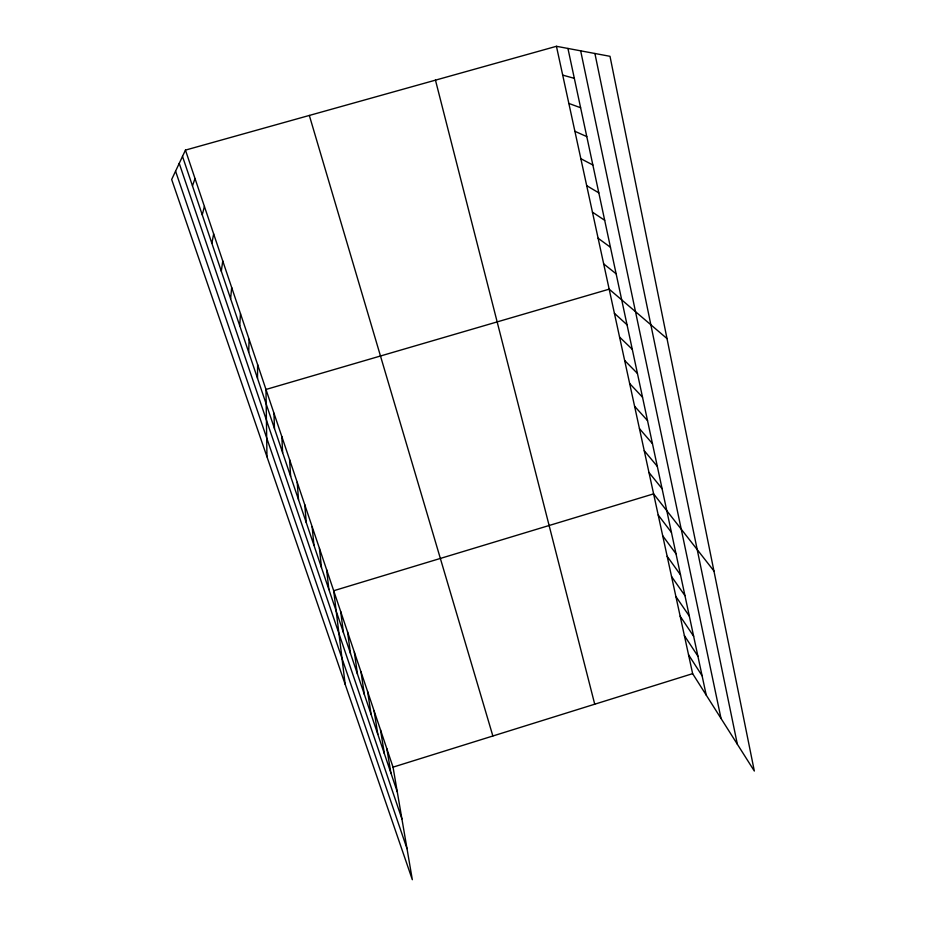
<?xml version="1.0" encoding="UTF-8"?>
<svg xmlns="http://www.w3.org/2000/svg" width="926" height="926" viewBox="0 0 926 926"><rect width="100%" height="100%" fill="white"/><g stroke="black" fill="none" stroke-linecap="round" stroke-linejoin="round"><path stroke-width="1.39" d="M257.521 378.364L257.613 364.589M248.7 352.274L249.106 339.321M239.73 325.732L240.471 313.636M230.609 298.728L231.674 287.511M221.314 271.26L222.749 260.958M211.869 243.295L213.663 233.942M202.25 214.844L204.414 206.475M192.469 185.883L195.016 178.533M185.455 150.105L171.669 179.482L412.325 879.7L393.041 767.145L185.455 150.105L556.445 46.3L610.002 56.312L754.331 771.034L692.636 673.653L556.445 46.3M393.041 767.145L692.636 673.653M562.695 75.11L574.34 78.351M568.853 103.446L580.614 107.74M574.896 131.307L586.795 136.608M580.845 158.705L592.86 164.99M586.69 185.651L598.833 192.886M592.455 212.158L604.69 220.307M598.115 238.237L610.454 247.277M603.683 263.91L616.126 273.795M666.998 338.58L609.169 289.167L265.982 389.464L266.966 456.773M614.413 313.301L627.041 324.795M619.563 337.076L632.284 349.31M624.645 360.48L637.447 373.456M629.657 383.538L642.528 397.219M634.588 406.259L647.529 420.612M639.449 428.645L652.46 443.658M644.241 450.707L657.31 466.357M648.952 472.445L662.09 488.708M713.923 570.972L653.606 493.871L333.696 590.73L345.178 684.326M658.189 514.983L671.443 532.427M662.715 535.807L676.015 553.806M667.171 556.329L680.517 574.872M671.558 576.574L684.951 595.638M675.887 596.529L689.326 616.103M680.17 616.207L693.643 636.266M684.383 635.618L697.903 656.164M688.539 654.763L702.093 675.772M175.57 171.183L407.012 848.667M179.227 163.37L401.907 818.885M182.503 156.401L397.289 791.892M309.33 115.437L492.863 735.985M435.463 80.145L594.723 704.2M567.939 48.453L706.225 695.102M580.66 50.826L721.03 718.472M594.909 53.488L737.351 744.226M386.813 748.625L390.888 772.955M380.493 729.85L384.394 753.752M374.092 710.809L377.808 734.26M367.599 691.502L371.129 714.49M361.013 671.917L364.346 694.431M354.322 652.054L357.459 674.082M347.551 631.914L350.479 653.42M340.675 611.473L343.396 632.446M326.612 569.687L328.892 589.549M319.424 548.331L321.484 567.603M312.131 526.651L313.949 545.321M304.735 504.647L306.298 522.692M297.211 482.307L298.531 499.704M289.583 459.632L290.637 476.358M281.84 436.597L282.615 452.629M273.969 413.216L274.466 428.518"/></g></svg>
